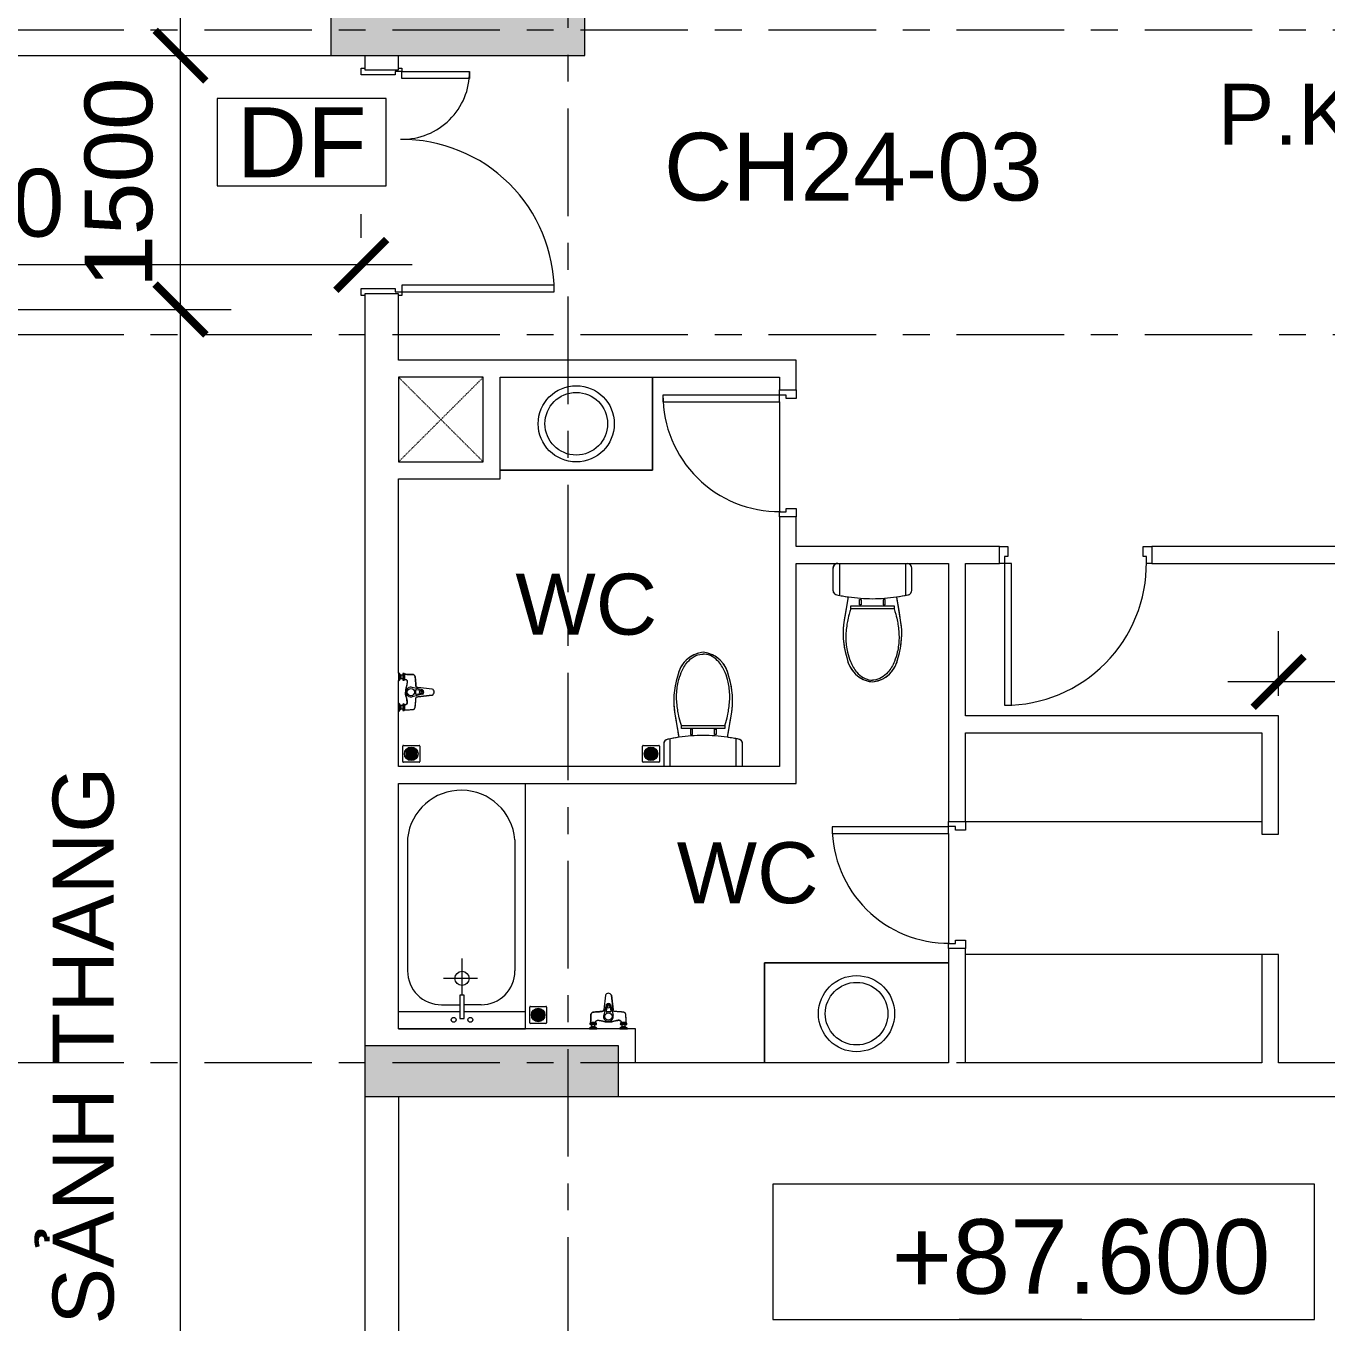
# Model space of a CAD drawing. Header units: millimetres. Extents: x -20144 to 126922, y -42414 to 48263.
# Drawn here: x 29199 to 36881, y 25312 to 32975 of the extents above; entities that cross this region are included whole.
import ezdxf
from ezdxf.enums import TextEntityAlignment as Align

# ---------------------------------------------------------------- set-up
doc = ezdxf.new("R2010")
doc.units = ezdxf.units.MM
doc.linetypes.add('Dash', pattern=[6.35, 3.175, -3.175])
doc.linetypes.add('Grid Line', pattern=[22.225, 12.7, -3.175, 3.175, -3.175])
for name, color, linetype, lineweight in [('A-DETL-GENF', 31, 'Continuous', 5), ('A-DETL-GENF-HDLN', 161, 'Dash', 5), ('CHU', 181, 'Continuous', 5), ('CUA', 31, 'Continuous', 9), ('DIM', 1, 'Continuous', 5), ('G-ANNO-DIMS', 111, 'Continuous', 5), ('LC.HA', 8, 'Continuous', 9), ('NET CAT', 3, 'Continuous', 5), ('NET-CAT', 3, 'Continuous', 15), ('NET-THAY', 2, 'Continuous', 9), ('THIET BI', 44, 'Continuous', 5), ('THIET-BI', 44, 'Continuous', 5), ('TRUC', 225, 'Continuous', 5), ('Y-GHI CHU PCCC$0$Z-CT1-GHI CHU TT$0$KI-HIEU', 6, 'Continuous', 13)]:
    doc.layers.add(name, color=color, linetype=linetype, lineweight=lineweight)
doc.styles.add('Arial_2', font='arial.ttf', dxfattribs={"height": 360})
doc.styles.add('Arial_3', font='arial.ttf', dxfattribs={"height": 400})
doc.styles.add('Arial_6', font='arial.ttf', dxfattribs={"height": 1.8})
doc.styles.add('TA1', font='arial.ttf')
doc.styles.add('Y-GHI CHU PCCC$0$Arial', font='arial.ttf')
doc.dimstyles.new('D_200_KTx2', dxfattribs={"dimtxt": 400, "dimasz": 300, "dimexe": 300, "dimexo": 300, "dimgap": 160, "dimtad": 1, "dimdec": 0, "dimzin": 9, "dimtxsty": 'TA1', "dimblk": 'ARCHTICK', "dimcen": 1, "dimdle": 300, "dimclrd": 256, "dimclre": 256, "dimclrt": 7, "dimadec": 0, "dimazin": 0, "dimtfac": 1, "dimtdec": 0, "dimtix": 1, "dimtmove": 1, "dimatfit": 3, "dimldrblk": 'ARCHTICK', "dimfxl": 0, "dimtolj": 1, "dimtzin": 0, "dimlwd": -1, "dimlwe": -1, "dimarcsym": 0})

# ---------------------------------------------------------------- blocks, each defined once
blk = doc.blocks.new('X-LA - X-LA-1425050-MẶT BẰNG TẦNG 24')
at = {"layer": 'THIET-BI'}
for p, q in [((450, -550), (450, 0)), ((450, 0), (450, -550)), ((-450, -550), (450, -550)), ((450, -550), (-450, -550))]:
    blk.add_line(p, q, dxfattribs=at)
for radius in [225, 185]:
    blk.add_circle((0, -275), radius, dxfattribs=at)
blk = doc.blocks.new('X-LA - X-LA-1425102-MẶT BẰNG TẦNG 24')
at = {"layer": 'THIET-BI'}
for p, q in [((543.8, -600), (543.8, -10)), ((543.8, -10), (543.8, -600)), ((-543.8, -600), (543.8, -600)), ((543.8, -600), (-543.8, -600))]:
    blk.add_line(p, q, dxfattribs=at)
for radius in [225, 185]:
    blk.add_circle((0, -300), radius, dxfattribs=at)
blk = doc.blocks.new('CUA VAO CAN HO_0001 - Type 1-1424866-MẶT BẰNG TẦNG 24')
at = {"layer": 'CUA', "lineweight": 5}
for p, q in [((-570, 97.7), (-570, 117.7)), ((-570, 117.7), (-530, 117.7)), ((-560, 97.7), (-570, 97.7)), ((-560, -102.3), (-560, 97.7)), ((-530, 117.7), (-530, -81.3)), ((733, 117.7), (773, 117.7)), ((733, -81.3), (733, 117.7)), ((763, 97.7), (763, -102.3)), ((773, 97.7), (763, 97.7)), ((773, 117.7), (773, 97.7)), ((-570, -102.3), (-560, -102.3)), ((-570, -122.3), (-570, -102.3)), ((-550, -122.3), (-570, -122.3)), ((-550, -81.3), (-550, -122.3)), ((-530, -81.3), (-550, -81.3)), ((753, -81.3), (733, -81.3)), ((753, -122.3), (753, -81.3)), ((773, -122.3), (753, -122.3)), ((763, -102.3), (773, -102.3)), ((773, -102.3), (773, -122.3))]:
    blk.add_line(p, q, dxfattribs=at)
at = {"layer": 'CUA'}
for p, q in [((-509, -122.3), (-549, -122.3)), ((-549, -122.3), (-549, -1022.3)), ((-509, -1022.3), (-509, -122.3)), ((712, -122.3), (752, -122.3)), ((712, -522.3), (712, -122.3)), ((752, -122.3), (752, -522.3)), ((752, -522.3), (712, -522.3)), ((-549, -1022.3), (-509, -1022.3))]:
    blk.add_line(p, q, dxfattribs=at)
at = {"layer": 'CUA', "lineweight": 5}
for centre, radius, start, end in [((-549, -122.3), 900, 270, 0.5), ((752, -122.3), 400, 179.5, 270)]:
    blk.add_arc(centre, radius, start, end, dxfattribs=at)
blk = doc.blocks.new('X-XI2 - X-XI-V15-MẶT BẰNG TẦNG 24')
at = {"layer": 'THIET-BI'}
for p, q in [((-231.9, -24.9), (-233.2, -33.2)), ((-233.2, -29), (-233.2, -157.9)), ((-233.2, -29), (-233.2, -157.9)), ((-233.2, -33.2), (-233.2, -45)), ((-233.2, -45), (-233.2, -157.9)), ((-194.6, -24.9), (-194.6, -185.7)), ((194.6, -24.9), (194.6, -186.1)), ((233.2, -29), (232.6, -24.9)), ((233.2, -157.9), (233.2, -29)), ((233.2, -157.9), (233.2, -29)), ((233.2, -157.9), (233.2, -29)), ((-233.2, -157.9), (-232.9, -162.1)), ((-232.9, -162.1), (-231, -169.1)), ((-231, -169.1), (-228, -174.5)), ((-228, -174.5), (-224.2, -178.9)), ((-224.2, -178.9), (-216.9, -183.9)), ((-216.9, -183.9), (-209.4, -186.4)), ((-209.4, -186.4), (-202.4, -187.7)), ((-202.4, -187.7), (-192, -189.7)), ((-192, -189.7), (-184.2, -191.1)), ((-184.2, -191.1), (-168, -193.8)), ((-168, -193.8), (-149.9, -196.6)), ((-143.8, -197.5), (-166.7, -335.2)), ((-143.8, -197.5), (-166.7, -335.2)), ((-147.8, -221.1), (-155.3, -266.3)), ((-149.9, -196.6), (-143.8, -197.5)), ((-143.8, -197.5), (-147.8, -221.1)), ((-76.6, -213.5), (-66.1, -213.5)), ((-76.6, -245), (-76.6, -213.5)), ((-66.1, -213.5), (-66.1, -245)), ((64, -213.5), (64, -245)), ((74.4, -213.5), (64, -213.5)), ((74.4, -245), (74.4, -213.5)), ((143.8, -197.5), (212.9, -185.5)), ((166.7, -335.2), (143.8, -197.5)), ((166.7, -335.2), (143.8, -197.5)), ((146.9, -216.1), (143.8, -197.5)), ((151.8, -245.3), (146.9, -216.1)), ((212.9, -185.5), (220.8, -181.7)), ((220.8, -181.7), (226.5, -176.5)), ((226.5, -176.5), (231.9, -166.7)), ((231.9, -166.7), (233.2, -157.9)), ((-161.5, -303.8), (-164.6, -322)), ((-157.7, -280.9), (-161.5, -303.8)), ((-155.3, -266.3), (-157.7, -280.9)), ((-127.7, -249.9), (127.7, -249.9)), ((-127.7, -267.8), (-127.7, -249.9)), ((-8.6, -267.8), (-127.7, -267.8)), ((-66.1, -245), (-76.6, -245)), ((127.7, -267.8), (-8.6, -267.8)), ((64, -245), (74.4, -245)), ((127.7, -249.9), (127.7, -267.8)), ((157.2, -277.8), (151.8, -245.3)), ((161.7, -304.9), (157.2, -277.8)), ((166.7, -335.2), (161.7, -304.9)), ((-172.5, -383), (-173.5, -402.2)), ((-171, -365.1), (-172.5, -383)), ((-168.9, -349), (-171, -365.1)), ((-164.6, -322), (-168.9, -349)), ((171.6, -371), (166.7, -335.2)), ((173.2, -395.8), (171.6, -371)), ((-173.5, -402.2), (-173.1, -436.1)), ((-173.1, -436.1), (-172.5, -446.5)), ((-172.5, -446.5), (-169.6, -474.8)), ((165.2, -502.3), (172.5, -446.5)), ((172.5, -446.5), (173.5, -426.5)), ((173.5, -426.5), (173.2, -395.8)), ((-169.6, -474.8), (-166.5, -495.3)), ((-166.5, -495.3), (-161.1, -520.9)), ((-161.1, -520.9), (-151.4, -555.9)), ((155.1, -543.7), (161.7, -518.5)), ((161.7, -518.5), (165.2, -502.3)), ((-151.4, -555.9), (-143.5, -587)), ((-143.5, -587), (-131.8, -612.8)), ((-131.8, -612.8), (-121.7, -628.9)), ((114.1, -638.9), (131.6, -613.2)), ((131.6, -613.2), (145.5, -581)), ((145.5, -581), (151.4, -555.9)), ((151.4, -555.9), (155.1, -543.7)), ((-121.7, -628.9), (-100.2, -653.8)), ((-100.2, -653.8), (-87.5, -664.8)), ((-87.5, -664.8), (-69.9, -676.9)), ((-69.9, -676.9), (-49.6, -687.2)), ((-49.6, -687.2), (-19.9, -696.9)), ((34.6, -692.9), (60.8, -681.9)), ((60.8, -681.9), (86, -665.9)), ((86, -665.9), (100.2, -653.8)), ((100.2, -653.8), (114.1, -638.9)), ((-19.9, -696.9), (0, -700.2)), ((0, -700.2), (34.6, -692.9))]:
    blk.add_line(p, q, dxfattribs=at)
for centre, radius, start, end in [((-204.3, -29), 29, 171.15498, 180), ((-204.3, -29), 29, 171.94499, 180), ((204.3, -29), 29, 0, 8.84502), ((204.3, -29), 29, 360, 8.05501), ((-204.3, -157.9), 29, 180, 259.85987), ((-204.3, -157.9), 29, 180, 259.85987), ((18.1, 960), 1168.8, 258.77622, 262.03475), ((18.1, 960), 1168.8, 258.77622, 262.03475), ((18.1, 960), 1168.8, 262.14467, 269.16333), ((-16, 957.7), 1166.4, 270.83748, 277.76826), ((-18.1, 960), 1168.8, 277.96525, 281.22378), ((-18.1, 960), 1168.8, 277.96525, 281.22378), ((204.3, -157.9), 29, 280.14013, 360), ((204.3, -157.9), 29, 280.14013, 0), ((287.1, -414.4), 460.7, 170.09406, 197.88556), ((287.1, -414.4), 460.7, 170.09406, 197.88556), ((-287.1, -414.4), 460.7, 342.11444, 9.90594), ((-287.1, -414.4), 460.7, 342.11444, 9.90594), ((18.2, -529.6), 171.6, 188.82666, 263.90979), ((18.2, -529.6), 171.6, 188.82666, 263.90979), ((-18.2, -529.6), 171.6, 276.09021, 351.17334), ((-18.2, -529.6), 171.6, 276.09021, 351.17334)]:
    blk.add_arc(centre, radius, start, end, dxfattribs=at)
for points in [[(-127.7, -267.8), (-143.4, -315.6), (-152.2, -364.8), (-160.3, -442.2), (-151, -516.8), (-129.6, -585.3), (-93.5, -652), (-37.5, -689.3), (-2.9, -689.4), (0, -689.4)], [(127.7, -267.8), (143.4, -315.6), (152.2, -364.8), (160.3, -442.2), (151, -516.8), (129.6, -585.3), (93.5, -652), (37.5, -689.3), (2.9, -689.4), (0, -689.4)]]:
    blk.add_open_spline(points, degree=3, knots=[12.724379, 12.724379, 12.724379, 12.724379, 75.096459, 151.912755, 228.70098, 282.501534, 351.034079, 439.49288, 447.51098, 447.51098, 447.51098, 447.51098], dxfattribs=at)
blk = doc.blocks.new('X-XI2 - X-XI-V16-MẶT BẰNG TẦNG 24')
at = {"layer": 'THIET-BI'}
for p, q in [((-230.6, -16.8), (-233.2, -33.2)), ((-233.2, -29), (-233.2, -157.9)), ((-233.2, -29), (-233.2, -157.9)), ((-233.2, -33.2), (-233.2, -45)), ((-233.2, -45), (-233.2, -157.9)), ((-227.9, -12.2), (-230.6, -16.8)), ((-222, -6.1), (-227.9, -12.2)), ((-212.4, -1.2), (-222, -6.1)), ((-205.2, -0.1), (-212.4, -1.2)), ((-194.6, -0.1), (-194.6, -185.7)), ((194.6, -0.1), (194.6, -186.1)), ((215, -2.1), (205, -0.1)), ((219.3, -4.2), (215, -2.1)), ((224.8, -8.5), (219.3, -4.2)), ((227.7, -12), (224.8, -8.5)), ((231.6, -19.3), (227.7, -12)), ((233.2, -29), (231.6, -19.3)), ((233.2, -157.9), (233.2, -29)), ((233.2, -157.9), (233.2, -29)), ((233.2, -157.9), (233.2, -29)), ((-233.2, -157.9), (-232.9, -162.1)), ((-232.9, -162.1), (-231, -169.1)), ((-231, -169.1), (-228, -174.5)), ((-228, -174.5), (-224.2, -178.9)), ((-224.2, -178.9), (-216.9, -183.9)), ((-216.9, -183.9), (-209.4, -186.4)), ((-209.4, -186.4), (-202.4, -187.7)), ((-202.4, -187.7), (-192, -189.7)), ((-192, -189.7), (-184.2, -191.1)), ((-184.2, -191.1), (-168, -193.8)), ((-168, -193.8), (-149.9, -196.6)), ((-143.8, -197.5), (-166.7, -335.2)), ((-143.8, -197.5), (-166.7, -335.2)), ((-147.8, -221.1), (-155.3, -266.3)), ((-149.9, -196.6), (-143.8, -197.5)), ((-143.8, -197.5), (-147.8, -221.1)), ((-76.6, -213.5), (-66.1, -213.5)), ((-76.6, -245), (-76.6, -213.5)), ((-66.1, -213.5), (-66.1, -245)), ((64, -213.5), (64, -245)), ((74.4, -213.5), (64, -213.5)), ((74.4, -245), (74.4, -213.5)), ((143.8, -197.5), (212.9, -185.5)), ((166.7, -335.2), (143.8, -197.5)), ((166.7, -335.2), (143.8, -197.5)), ((146.9, -216.1), (143.8, -197.5)), ((151.8, -245.3), (146.9, -216.1)), ((212.9, -185.5), (220.8, -181.7)), ((220.8, -181.7), (226.5, -176.5)), ((226.5, -176.5), (231.9, -166.7)), ((231.9, -166.7), (233.2, -157.9)), ((-161.5, -303.8), (-164.6, -322)), ((-157.7, -280.9), (-161.5, -303.8)), ((-155.3, -266.3), (-157.7, -280.9)), ((-127.7, -249.9), (127.7, -249.9)), ((-127.7, -267.8), (-127.7, -249.9)), ((-8.6, -267.8), (-127.7, -267.8)), ((-66.1, -245), (-76.6, -245)), ((127.7, -267.8), (-8.6, -267.8)), ((64, -245), (74.4, -245)), ((127.7, -249.9), (127.7, -267.8)), ((157.2, -277.8), (151.8, -245.3)), ((161.7, -304.9), (157.2, -277.8)), ((166.7, -335.2), (161.7, -304.9)), ((-172.5, -383), (-173.5, -402.2)), ((-171, -365.1), (-172.5, -383)), ((-168.9, -349), (-171, -365.1)), ((-164.6, -322), (-168.9, -349)), ((171.6, -371), (166.7, -335.2)), ((173.2, -395.8), (171.6, -371)), ((-173.5, -402.2), (-173.1, -436.1)), ((-173.1, -436.1), (-172.5, -446.5)), ((-172.5, -446.5), (-169.6, -474.8)), ((165.2, -502.3), (172.5, -446.5)), ((172.5, -446.5), (173.5, -426.5)), ((173.5, -426.5), (173.2, -395.8)), ((-169.6, -474.8), (-166.5, -495.3)), ((-166.5, -495.3), (-161.1, -520.9)), ((-161.1, -520.9), (-151.4, -555.9)), ((155.1, -543.7), (161.7, -518.5)), ((161.7, -518.5), (165.2, -502.3)), ((-151.4, -555.9), (-143.5, -587)), ((-143.5, -587), (-131.8, -612.8)), ((-131.8, -612.8), (-121.7, -628.9)), ((114.1, -638.9), (131.6, -613.2)), ((131.6, -613.2), (145.5, -581)), ((145.5, -581), (151.4, -555.9)), ((151.4, -555.9), (155.1, -543.7)), ((-121.7, -628.9), (-100.2, -653.8)), ((-100.2, -653.8), (-87.5, -664.8)), ((-87.5, -664.8), (-69.9, -676.9)), ((-69.9, -676.9), (-49.6, -687.2)), ((-49.6, -687.2), (-19.9, -696.9)), ((34.6, -692.9), (60.8, -681.9)), ((60.8, -681.9), (86, -665.9)), ((86, -665.9), (100.2, -653.8)), ((100.2, -653.8), (114.1, -638.9)), ((-19.9, -696.9), (0, -700.2)), ((0, -700.2), (34.6, -692.9))]:
    blk.add_line(p, q, dxfattribs=at)
for centre, radius, start, end in [((-204.3, -29), 29, 92.05448, 180), ((-204.3, -29), 29, 90.71703, 180), ((204.3, -29), 29, 0, 89.28297), ((204.3, -29), 29, 360, 87.94552), ((-204.3, -157.9), 29, 180, 259.85987), ((-204.3, -157.9), 29, 180, 259.85987), ((18.1, 960), 1168.8, 258.77622, 262.03475), ((18.1, 960), 1168.8, 258.77622, 262.03475), ((18.1, 960), 1168.8, 262.14467, 269.16333), ((-16, 957.7), 1166.4, 270.83748, 277.76826), ((-18.1, 960), 1168.8, 277.96525, 281.22378), ((-18.1, 960), 1168.8, 277.96525, 281.22378), ((204.3, -157.9), 29, 280.14013, 360), ((204.3, -157.9), 29, 280.14013, 0), ((287.1, -414.4), 460.7, 170.09406, 197.88556), ((287.1, -414.4), 460.7, 170.09406, 197.88556), ((-287.1, -414.4), 460.7, 342.11444, 9.90594), ((-287.1, -414.4), 460.7, 342.11444, 9.90594), ((18.2, -529.6), 171.6, 188.82666, 263.90979), ((18.2, -529.6), 171.6, 188.82666, 263.90979), ((-18.2, -529.6), 171.6, 276.09021, 351.17334), ((-18.2, -529.6), 171.6, 276.09021, 351.17334)]:
    blk.add_arc(centre, radius, start, end, dxfattribs=at)
for points in [[(-127.7, -267.8), (-143.4, -315.6), (-152.2, -364.8), (-160.3, -442.2), (-151, -516.8), (-129.6, -585.3), (-93.5, -652), (-37.5, -689.3), (-2.9, -689.4), (0, -689.4)], [(127.7, -267.8), (143.4, -315.6), (152.2, -364.8), (160.3, -442.2), (151, -516.8), (129.6, -585.3), (93.5, -652), (37.5, -689.3), (2.9, -689.4), (0, -689.4)]]:
    blk.add_open_spline(points, degree=3, knots=[12.724379, 12.724379, 12.724379, 12.724379, 75.096459, 151.912755, 228.70098, 282.501534, 351.034079, 439.49288, 447.51098, 447.51098, 447.51098, 447.51098], dxfattribs=at)
blk = doc.blocks.new('X-SEN1 - X-SEN-1404906-MẶT BẰNG TẦNG 24')
at = {"layer": 'THIET-BI'}
for p, q in [((-67.5, 0), (-112.5, 0)), ((-112.5, 0), (-112.5, -3.8)), ((-112.5, 0), (-67.5, 0)), ((-112.5, -3.8), (-112.5, 0)), ((-67.5, -3.8), (-67.5, 0)), ((-67.5, 0), (-67.5, -3.8)), ((112.5, 0), (67.5, 0)), ((67.5, 0), (67.5, -3.8)), ((67.5, 0), (67.5, -3.8)), ((112.5, 0), (67.5, 0)), ((112.5, -3.8), (112.5, 0)), ((112.5, -3.8), (112.5, 0)), ((-112.5, -3.8), (-99.9, -12.6)), ((-67.5, -3.8), (-112.5, -3.8)), ((-112.5, -3.8), (-99.9, -12.6)), ((-99.9, -25.3), (-107.2, -25.3)), ((-72.8, -25.3), (-107.2, -25.3)), ((-107.2, -34.3), (-105.1, -34.3)), ((-107.2, -34.3), (-72.8, -34.3)), ((-105.1, -34.3), (-105.1, -37.2)), ((-105.1, -34.3), (-105.1, -37.2)), ((-74.9, -34.3), (-105.1, -34.3)), ((-105.1, -37.2), (-74.9, -37.2)), ((-99.9, -12.6), (-99.9, -25.3)), ((-99.9, -12.6), (-80.1, -12.6)), ((-80.1, -12.6), (-99.9, -12.6)), ((-99.9, -12.6), (-99.9, -25.3)), ((-80.1, -12.6), (-67.5, -3.8)), ((-80.1, -12.6), (-67.5, -3.8)), ((-80.1, -25.3), (-80.1, -12.6)), ((-80.1, -25.3), (-80.1, -12.6)), ((-72.8, -25.3), (-80.1, -25.3)), ((-74.9, -37.2), (-74.9, -34.3)), ((-74.9, -34.3), (-72.8, -34.3)), ((-74.9, -37.2), (-74.9, -34.3)), ((67.5, -3.8), (80.1, -12.6)), ((112.5, -3.8), (67.5, -3.8)), ((67.5, -3.8), (80.1, -12.6)), ((80.1, -25.3), (72.8, -25.3)), ((107.2, -25.3), (72.8, -25.3)), ((72.8, -34.3), (74.9, -34.3)), ((72.8, -34.3), (107.2, -34.3)), ((74.9, -34.3), (74.9, -37.2)), ((74.9, -34.3), (74.9, -37.2)), ((105.1, -34.3), (74.9, -34.3)), ((74.9, -37.2), (105.1, -37.2)), ((80.1, -12.6), (80.1, -25.3)), ((99.9, -12.6), (80.1, -12.6)), ((80.1, -12.6), (99.9, -12.6)), ((99.9, -12.6), (80.1, -12.6)), ((80.1, -12.6), (80.1, -25.3)), ((99.9, -12.6), (112.5, -3.8)), ((99.9, -12.6), (112.5, -3.8)), ((99.9, -25.3), (99.9, -12.6)), ((99.9, -25.3), (99.9, -12.6)), ((107.2, -25.3), (99.9, -25.3)), ((105.1, -37.2), (105.1, -34.3)), ((105.1, -34.3), (107.2, -34.3)), ((105.1, -37.2), (105.1, -34.3)), ((-12.9, -141.7), (-27.6, -80.8)), ((-27.3, -113.1), (-17.5, -199.2)), ((-17.5, -199.2), (-27.3, -113.1)), ((-7.7, -139.6), (-13.8, -105.5)), ((7.7, -139.6), (13.8, -105.5)), ((12.9, -141.7), (27.6, -80.8)), ((17.5, -199.2), (27.3, -113.1)), ((17.5, -199.2), (27.3, -113.1))]:
    blk.add_line(p, q, dxfattribs=at)
for centre, radius in [((0, -73.2), 21.5), ((0, -130.1), 7.2)]:
    blk.add_circle(centre, radius, dxfattribs=at)
for centre, radius, start, end in [((-102.9, -29.8), 6.9, 148.02464, 211.97536), ((-102.9, -29.8), 6.9, 148.02464, 211.97536), ((-107.2, -27.1), 1.8, 90, 148.02464), ((-107.2, -27.1), 1.8, 90, 148.02464), ((-107.2, -32.5), 1.8, 211.97536, 270), ((-107.2, -32.5), 1.8, 211.97536, 270), ((-112.5, -29.8), 6.9, 319.28447, 40.71553), ((-94.4, -29.8), 6.9, 139.28447, 220.71553), ((-85.4, -29.8), 6.9, 319.28447, 40.71553), ((-67.5, -29.8), 6.9, 139.28447, 220.71553), ((-72.8, -27.1), 1.8, 31.97536, 90), ((-72.8, -27.1), 1.8, 31.97536, 90), ((-72.8, -32.5), 1.8, 270, 328.02464), ((-72.8, -32.5), 1.8, 270, 328.02464), ((-77.1, -29.8), 6.9, 328.02464, 31.97536), ((-77.1, -29.8), 6.9, 328.02464, 31.97536), ((-0.4, -73.2), 28.3, 89.25175, 195.66926), ((0.4, -73.2), 28.3, 344.33074, 90.74825), ((77.1, -29.8), 6.9, 148.02464, 211.97536), ((77.1, -29.8), 6.9, 148.02464, 211.97536), ((72.8, -27.1), 1.8, 90, 148.02464), ((72.8, -27.1), 1.8, 90, 148.02464), ((72.8, -32.5), 1.8, 211.97536, 270), ((72.8, -32.5), 1.8, 211.97536, 270), ((67.5, -29.8), 6.9, 319.28447, 40.71553), ((85.6, -29.8), 6.9, 139.28447, 220.71553), ((94.6, -29.8), 6.9, 319.28447, 40.71553), ((112.5, -29.8), 6.9, 139.28447, 220.71553), ((107.2, -27.1), 1.8, 31.97536, 90), ((107.2, -27.1), 1.8, 31.97536, 90), ((107.2, -32.5), 1.8, 270, 328.02464), ((107.2, -32.5), 1.8, 270, 328.02464), ((102.9, -29.8), 6.9, 328.02464, 31.97536), ((102.9, -29.8), 6.9, 328.02464, 31.97536), ((-9.4, -104.7), 4.5, 74.07034, 190.15556), ((0, -134.7), 14.7, 208.41441, 331.58559), ((-0.4, -73.2), 28.3, 254.07034, 270.74825), ((0, -136.6), 8.24, 201.12938, 338.87062), ((0.4, -73.2), 28.3, 269.25175, 285.92966), ((9.4, -104.7), 4.5, 349.84444, 105.92966), ((0, -191), 19.3, 205.0481, 334.9519), ((0, -191), 19.3, 205.0481, 334.9519)]:
    blk.add_arc(centre, radius, start, end, dxfattribs=at)
for points, knots in [([(-105.1, -37.2), (-105.1, -39.1), (-104.9, -42.9), (-104.7, -48.5), (-104.5, -54.2), (-104.2, -61.7), (-103.9, -68.4), (-103.8, -73.6), (-103.7, -75.5), (-103.7, -76.7), (-103.6, -77.6), (-103.6, -78.6), (-103.6, -79.8), (-103.6, -81), (-103.5, -81.8), (-103.5, -82.3), (-103.5, -82.6), (-103.4, -83), (-103.4, -83.5), (-103.3, -84.3), (-103.2, -85.5), (-103.1, -86.6), (-102.8, -87.6), (-102.6, -88.2), (-102.3, -88.9), (-101.9, -89.7), (-101.3, -90.8), (-100.6, -91.7), (-100, -92.5), (-99, -93.6), (-97.8, -94.7), (-96.2, -95.8), (-95, -96.6), (-93.7, -97.2), (-92.4, -97.7), (-91.2, -98.1), (-90.3, -98.4), (-89.6, -98.5), (-88.9, -98.7), (-88, -98.8), (-86.8, -99), (-85.6, -99.1), (-84.7, -99.1), (-84, -99.2), (-83.3, -99.3), (-82.3, -99.4), (-81.2, -99.5), (-79.7, -99.6), (-77.9, -99.8), (-75.5, -100), (-72.8, -100.2), (-70, -100.5), (-66.3, -100.8), (-61.6, -101.2), (-56, -101.5), (-51.7, -101.8), (-48.8, -101.9), (-47.3, -101.9), (-46.1, -101.9), (-45.1, -102), (-44.4, -102), (-43.6, -102), (-42.6, -102), (-41.4, -102), (-40.1, -102), (-39.3, -102.1), (-38.8, -102.1), (-38.5, -102.2), (-38.1, -102.2), (-37.6, -102.3), (-36.8, -102.4), (-35.6, -102.6), (-34.3, -103), (-33.2, -103.5), (-32.5, -104), (-31.7, -104.6), (-30.5, -105.7), (-29, -107.6), (-27.9, -110.1), (-27.4, -112), (-27.3, -113.1)], [0, 0, 0, 0, 0.041667, 0.083333, 0.125, 0.166667, 0.25, 0.270833, 0.28125, 0.291667, 0.296875, 0.302083, 0.3125, 0.322917, 0.328125, 0.330729, 0.333333, 0.335938, 0.338542, 0.34375, 0.354167, 0.364583, 0.369792, 0.375, 0.380208, 0.385417, 0.395833, 0.40625, 0.411458, 0.416667, 0.4375, 0.447917, 0.458333, 0.46875, 0.479167, 0.489583, 0.494792, 0.5, 0.505208, 0.510417, 0.520833, 0.53125, 0.536458, 0.541667, 0.546875, 0.552083, 0.5625, 0.572917, 0.583333, 0.604167, 0.625, 0.645833, 0.666667, 0.708333, 0.75, 0.791667, 0.802083, 0.8125, 0.822917, 0.828125, 0.833333, 0.838542, 0.84375, 0.854167, 0.864583, 0.869792, 0.872396, 0.875, 0.877604, 0.880208, 0.885417, 0.895833, 0.90625, 0.916667, 0.921875, 0.927083, 0.9375, 0.958333, 0.979167, 1, 1, 1, 1]), ([(-105.1, -37.2), (-104.5, -52.3), (-103.9, -68.7), (-103.3, -87.5), (-99.6, -93.9), (-92.4, -98.5), (-72.6, -100.1), (-54, -102.2), (-33.9, -102), (-28.7, -107.4), (-27.8, -111), (-27.3, -113.1)], [0, 0, 0, 0, 45.441328, 49.333631, 56.110562, 66.562664, 73.682324, 114.966912, 125.570438, 129.900151, 136.284558, 136.284558, 136.284558, 136.284558]), ([(0, -41), (-2, -40.9), (-5.6, -40.9), (-10.3, -41.2), (-14.4, -41.6), (-18, -42.2), (-21.2, -42.9), (-24.2, -43.7), (-27.1, -44.6), (-30, -45.4), (-32.9, -46.3), (-35.8, -47.2), (-38.8, -47.9), (-41.8, -48.6), (-45.1, -49.2), (-48.4, -49.8), (-51.8, -50.2), (-54.8, -50.5), (-56.9, -50.7), (-58.1, -50.8), (-59, -50.9), (-59.9, -51), (-60.8, -51), (-61.7, -51), (-62.4, -51), (-63, -51), (-63.6, -51), (-64.4, -50.9), (-65.1, -50.8), (-65.7, -50.7), (-66.1, -50.6), (-66.5, -50.5), (-67.1, -50.4), (-68.1, -50.1), (-69.1, -49.6), (-70.1, -49), (-71.1, -48.3), (-72, -47.4), (-72.8, -46.6), (-73.3, -45.8), (-73.8, -45.1), (-74.1, -44.3), (-74.4, -43.5), (-74.6, -42.6), (-74.7, -41.9), (-74.8, -41.3), (-74.8, -40.9), (-74.9, -40.4), (-74.9, -39.8), (-74.9, -38.8), (-74.9, -37.9), (-74.9, -37.2)], [0, 0, 0, 0, 0.041667, 0.083333, 0.125, 0.166667, 0.208333, 0.25, 0.291667, 0.333333, 0.375, 0.416667, 0.458333, 0.5, 0.541667, 0.583333, 0.625, 0.666667, 0.6875, 0.697917, 0.708333, 0.71875, 0.729167, 0.739583, 0.75, 0.755208, 0.760417, 0.770833, 0.78125, 0.786458, 0.791667, 0.796875, 0.802083, 0.8125, 0.833333, 0.84375, 0.854167, 0.875, 0.885417, 0.895833, 0.90625, 0.916667, 0.927083, 0.9375, 0.947917, 0.953125, 0.958333, 0.963542, 0.96875, 0.979167, 1, 1, 1, 1]), ([(-74.9, -37.2), (-74.9, -39.9), (-75, -44.9), (-67.9, -51.6), (-55.3, -50.7), (-39.4, -48.7), (-24.4, -43.4), (-11.8, -40.7), (0, -41)], [0, 0, 0, 0, 8.475038, 15.961674, 29.255673, 47.963091, 70.422589, 93.837243, 93.837243, 93.837243, 93.837243]), ([(74.9, -37.2), (74.9, -37.9), (74.9, -38.8), (74.9, -39.8), (74.9, -40.4), (74.8, -40.9), (74.8, -41.3), (74.7, -41.9), (74.6, -42.6), (74.4, -43.3), (74.3, -43.9), (74.1, -44.4), (73.8, -45.1), (73.3, -45.8), (72.8, -46.6), (72, -47.4), (71.1, -48.3), (70.1, -49), (69.1, -49.6), (68.1, -50.1), (67.1, -50.4), (66.5, -50.5), (66.1, -50.6), (65.7, -50.7), (65.1, -50.8), (64.4, -50.9), (63.5, -51), (62.7, -51), (62.1, -51), (61.5, -51), (60.8, -51), (59.9, -51), (59, -50.9), (58.1, -50.8), (56.9, -50.7), (54.8, -50.5), (51.8, -50.2), (47.2, -49.6), (41.8, -48.7), (36.8, -47.4), (32.9, -46.3), (30, -45.4), (27.1, -44.6), (24.2, -43.7), (21.2, -42.9), (18, -42.2), (14.4, -41.6), (10.3, -41.2), (5.6, -40.9), (2, -40.9), (0, -41)], [0, 0, 0, 0, 0.020833, 0.03125, 0.036458, 0.041667, 0.046875, 0.052083, 0.0625, 0.072917, 0.078125, 0.083333, 0.09375, 0.104167, 0.114583, 0.125, 0.145833, 0.15625, 0.166667, 0.1875, 0.197917, 0.203125, 0.208333, 0.213542, 0.21875, 0.229167, 0.239583, 0.25, 0.255208, 0.260417, 0.270833, 0.28125, 0.291667, 0.302083, 0.3125, 0.333333, 0.375, 0.416667, 0.5, 0.583333, 0.625, 0.666667, 0.708333, 0.75, 0.791667, 0.833333, 0.875, 0.916667, 0.958333, 1, 1, 1, 1]), ([(74.9, -37.2), (74.9, -39.9), (75, -44.9), (67.9, -51.6), (55.3, -50.7), (39.4, -48.7), (24.4, -43.4), (11.8, -40.7), (0, -41)], [0, 0, 0, 0, 8.475038, 15.961674, 29.255673, 47.963091, 70.422589, 93.837243, 93.837243, 93.837243, 93.837243]), ([(27.3, -113.1), (27.4, -112), (27.9, -110.1), (29, -107.6), (30.5, -105.7), (31.7, -104.6), (32.5, -104), (33.2, -103.5), (34.3, -103), (35.6, -102.6), (36.8, -102.4), (37.6, -102.3), (38.1, -102.2), (38.5, -102.2), (38.8, -102.1), (39.3, -102.1), (40.1, -102), (41.4, -102), (42.6, -102), (43.6, -102), (44.4, -102), (45.1, -102), (46.1, -101.9), (47.3, -101.9), (48.8, -101.9), (51.7, -101.8), (57.9, -101.4), (65.3, -100.9), (72.8, -100.2), (76.9, -99.8), (79.7, -99.6), (81.2, -99.5), (82.3, -99.4), (83.3, -99.3), (84, -99.2), (84.7, -99.1), (85.6, -99.1), (86.8, -99), (88, -98.8), (88.9, -98.7), (89.6, -98.5), (90.3, -98.4), (91.2, -98.1), (92.4, -97.7), (93.7, -97.2), (95, -96.6), (96.2, -95.8), (97.8, -94.7), (99.2, -93.4), (100.4, -91.9), (101.3, -90.8), (101.9, -89.7), (102.3, -88.9), (102.6, -88.2), (102.8, -87.6), (103.1, -86.6), (103.2, -85.5), (103.3, -84.3), (103.4, -83.5), (103.4, -83), (103.5, -82.6), (103.5, -82.3), (103.5, -81.8), (103.6, -81), (103.6, -79.8), (103.6, -78.6), (103.6, -77.6), (103.7, -76.7), (103.7, -75.5), (103.8, -73.6), (103.9, -70.3), (104.1, -65.5), (104.5, -54.2), (104.8, -44.8), (105.1, -37.2)], [0, 0, 0, 0, 0.020833, 0.041667, 0.0625, 0.072917, 0.078125, 0.083333, 0.09375, 0.104167, 0.114583, 0.119792, 0.122396, 0.125, 0.127604, 0.130208, 0.135417, 0.145833, 0.15625, 0.161458, 0.166667, 0.171875, 0.177083, 0.1875, 0.197917, 0.208333, 0.25, 0.333333, 0.375, 0.416667, 0.427083, 0.4375, 0.447917, 0.453125, 0.458333, 0.463542, 0.46875, 0.479167, 0.489583, 0.494792, 0.5, 0.505208, 0.510417, 0.520833, 0.53125, 0.541667, 0.552083, 0.5625, 0.583333, 0.59375, 0.604167, 0.614583, 0.619792, 0.625, 0.630208, 0.635417, 0.645833, 0.65625, 0.661458, 0.664062, 0.666667, 0.669271, 0.671875, 0.677083, 0.6875, 0.697917, 0.703125, 0.708333, 0.71875, 0.729167, 0.75, 0.791667, 0.833333, 1, 1, 1, 1]), ([(105.1, -37.2), (104.5, -52.3), (103.9, -68.7), (103.3, -87.5), (99.6, -93.9), (92.4, -98.5), (72.6, -100.1), (54, -102.2), (33.9, -102), (28.7, -107.4), (27.8, -111), (27.3, -113.1)], [0, 0, 0, 0, 45.441328, 49.333631, 56.110562, 66.562664, 73.682324, 114.966912, 125.570438, 129.900151, 136.284558, 136.284558, 136.284558, 136.284558])]:
    blk.add_open_spline(points, degree=3, knots=knots, dxfattribs=at)
blk = doc.blocks.new('X-BON TAM1 - X-BON TAM 1425-1425206-MẶT BẰNG TẦNG 24')
at = {"layer": 'THIET-BI'}
for p, q in [((375, 0), (-375, 0)), ((-375, 0), (-375, -1450)), ((-375, 0), (-375, -1450)), ((375, 0), (-375, 0)), ((12.9, -61.4), (-12.9, -61.4)), ((-12.9, -61.4), (-12.9, -198.5)), ((12.9, -198.5), (12.9, -61.4)), ((-375, -100), (-12.9, -100)), ((-112.7, -142.6), (-12.9, -142.6)), ((12.9, -100), (375, -100)), ((121.7, -142.6), (12.9, -142.6)), ((-12.9, -198.5), (12.9, -198.5)), ((0, -198.5), (0, -415.4)), ((-91.8, -298.7), (108.5, -298.7)), ((-312.7, -1117.8), (-312.7, -342.6)), ((321.7, -1126.1), (321.7, -342.6))]:
    blk.add_line(p, q, dxfattribs=at)
for centre, radius in [((-49.4, -53.5), 14.5), ((49.4, -53.5), 14.5), ((0, -298.7), 41.7)]:
    blk.add_circle(centre, radius, dxfattribs=at)
for centre, radius, start, end in [((-112.7, -342.6), 200, 90, 180), ((121.7, -342.6), 200, 360, 90), ((4.9, -1091.3), 318.7, 184.7583, 353.73509)]:
    blk.add_arc(centre, radius, start, end, dxfattribs=at)
blk = doc.blocks.new('CUA PHONG NGU - Type 1-1365695-MẶT BẰNG TẦNG 24')
at = {"layer": 'CUA', "lineweight": 5}
for p, q in [((-348.5, -52.3), (-348.5, 47.7)), ((-348.5, 47.7), (-298.5, 47.7)), ((-298.5, 47.7), (-298.5, -11.3)), ((501.5, 47.7), (551.5, 47.7)), ((501.5, -11.3), (501.5, 47.7)), ((551.5, 47.7), (551.5, -52.3)), ((-318.5, -52.3), (-348.5, -52.3)), ((-318.5, -11.3), (-318.5, -52.3)), ((-298.5, -11.3), (-318.5, -11.3)), ((521.5, -11.3), (501.5, -11.3)), ((521.5, -52.3), (521.5, -11.3)), ((551.5, -52.3), (521.5, -52.3))]:
    blk.add_line(p, q, dxfattribs=at)
at = {"layer": 'CUA'}
for p, q in [((-277.5, -52.3), (-317.5, -52.3)), ((-317.5, -52.3), (-317.5, -890.3)), ((-277.5, -890.3), (-277.5, -52.3)), ((-317.5, -890.3), (-277.5, -890.3))]:
    blk.add_line(p, q, dxfattribs=at)
at = {"layer": 'CUA', "lineweight": 5}
blk.add_arc((-317.5, -52.3), 838, 270, 0.5, dxfattribs=at)
blk = doc.blocks.new('CUA WC - Type 1-1365100-MẶT BẰNG TẦNG 24')
at = {"layer": 'CUA', "lineweight": 5}
for p, q in [((-273.5, -52.3), (-273.5, 47.7)), ((-273.5, 47.7), (-223.5, 47.7)), ((-223.5, 47.7), (-223.5, -11.3)), ((426.5, 47.7), (476.5, 47.7)), ((426.5, -11.3), (426.5, 47.7)), ((476.5, 47.7), (476.5, -52.3)), ((-243.5, -52.3), (-273.5, -52.3)), ((-243.5, -11.3), (-243.5, -52.3)), ((-223.5, -11.3), (-243.5, -11.3)), ((446.5, -11.3), (426.5, -11.3)), ((446.5, -52.3), (446.5, -11.3)), ((476.5, -52.3), (446.5, -52.3))]:
    blk.add_line(p, q, dxfattribs=at)
at = {"layer": 'CUA'}
for p, q in [((-202.5, -52.3), (-242.5, -52.3)), ((-242.5, -52.3), (-242.5, -740.3)), ((-202.5, -740.3), (-202.5, -52.3)), ((-242.5, -740.3), (-202.5, -740.3))]:
    blk.add_line(p, q, dxfattribs=at)
at = {"layer": 'CUA', "lineweight": 5}
blk.add_arc((-242.5, -52.3), 688, 270, 0.5, dxfattribs=at)
blk = doc.blocks.new('Family1 - Family1 2-1425489-MẶT BẰNG TẦNG 24')
at = {"layer": 'A-DETL-GENF'}
for p, q in [((500, 500), (0, 500)), ((0, 500), (0, 0)), ((500, 0), (500, 500)), ((0, 0), (500, 0))]:
    blk.add_line(p, q, dxfattribs=at)
at = {"layer": 'A-DETL-GENF-HDLN'}
for p, q in [((0, 500), (500, 0.8)), ((0, 0), (500, 499.2))]:
    blk.add_line(p, q, dxfattribs=at)
blk = doc.blocks.new('A$C043A1407')
at = {"layer": 'LC.HA'}
h = blk.add_hatch(color=256, dxfattribs=at)
h.dxf.hatch_style = 1
h.paths.add_polyline_path([(9750, 16250), (9750, 16550), (8250, 16550), (8250, 16250)])
h = blk.add_hatch(color=256, dxfattribs=at)
h.dxf.hatch_style = 1
h.paths.add_polyline_path([(8450.8, 10400), (8450.8, 10100), (9950.8, 10100), (9950.8, 10400)])
at = {"ltscale": 1000}
for points in [[(9750, 16250), (9750, 16550), (8250, 16550), (8250, 16250)], [(8450.8, 10400), (8450.8, 10100), (9950.8, 10100), (9950.8, 10400)]]:
    blk.add_lwpolyline(points, close=True, dxfattribs=at)
blk = doc.blocks.new('X-PHEU - X-PHEU-1231512-MẶT BẰNG TẦNG 23')
at = {"layer": 'THIET-BI'}
for p, q in [((25, 29), (25, 121)), ((29, 125), (121, 125)), ((42.5, 90.5), (42.5, 59.5)), ((47.5, 51.8), (47.5, 98.2)), ((52.5, 103.1), (52.5, 46.9)), ((57.5, 43.5), (57.5, 106.5)), ((62.5, 108.8), (62.5, 41.2)), ((67.5, 39.8), (67.5, 110.2)), ((72.5, 110.9), (72.5, 78.1)), ((77.5, 78.1), (77.5, 110.9)), ((82.5, 110.2), (82.5, 39.8)), ((87.5, 41.2), (87.5, 108.8)), ((92.5, 106.5), (92.5, 43.5)), ((97.5, 46.9), (97.5, 103.1)), ((102.5, 98.2), (102.5, 51.8)), ((107.5, 59.5), (107.5, 90.5)), ((125, 121), (125, 29)), ((121, 25), (29, 25)), ((72.5, 71.9), (72.5, 39.1)), ((77.5, 39.1), (77.5, 71.9))]:
    blk.add_line(p, q, dxfattribs=at)
blk.add_circle((75, 75), 40, dxfattribs=at)
for centre, radius, start, end in [((29, 121), 4, 90, 180), ((75, 75), 36, 139.80824, 154.52563), ((75, 75), 36, 119.0853, 128.68219), ((75, 75), 36, 102.0247, 110.31751), ((75, 75), 4, 128.68219, 231.31781), ((75, 75), 36, 90, 93.98208), ((75, 75), 36, 86.01792, 90), ((75, 75), 4, 308.68219, 51.31781), ((75, 75), 36, 69.68249, 77.9753), ((75, 75), 36, 51.31781, 60.9147), ((75, 75), 36, 25.47437, 40.19176), ((121, 121), 4, 0, 90), ((29, 29), 4, 180, 270), ((75, 75), 36, 205.47437, 220.19176), ((75, 75), 36, 231.31781, 240.9147), ((75, 75), 36, 249.68249, 257.9753), ((75, 75), 36, 266.01792, 270), ((75, 75), 36, 270, 273.98208), ((75, 75), 36, 282.0247, 290.31751), ((75, 75), 36, 299.0853, 308.68219), ((75, 75), 36, 319.80824, 334.52563), ((121, 29), 4, 270, 360)]:
    blk.add_arc(centre, radius, start, end, dxfattribs=at)
blk = doc.blocks.new('_ARCHTICK')
at = {"color": 0, "linetype": 'ByBlock', "const_width": 0.15}
blk.add_lwpolyline([(-0.5, -0.5), (0.5, 0.5)], dxfattribs=at)
blk = doc.blocks.new('*D259')
at = {"layer": 'Defpoints', "color": 0, "transparency": 16777216}
for p in [(36600.5, 29099.6), (40800.5, 29007.7), (36600.5, 28716.8)]:
    blk.add_point(p, dxfattribs=at)
at = {"layer": 'DIM', "transparency": 16777216}
for p, q in [((36600.5, 29016.8), (36600.5, 29399.6)), ((40800.5, 29307.7), (40800.5, 29399.6)), ((41100.5, 29099.6), (36300.5, 29099.6))]:
    blk.add_line(p, q, dxfattribs=at)
at = {"layer": 'DIM', "transparency": 16777216, "xscale": 300, "yscale": 300, "zscale": 300, "rotation": 180}
blk.add_blockref('_ARCHTICK', (36600.5, 29099.6), dxfattribs=at)
at = {"layer": 'DIM', "transparency": 16777216, "xscale": 300, "yscale": 300, "zscale": 300}
blk.add_blockref('_ARCHTICK', (40800.5, 29099.6), dxfattribs=at)
at = {"layer": 'DIM', "color": 7, "transparency": 16777216, "insert": (38700.5, 29463.8), "char_height": 400, "attachment_point": 5, "style": 'TA1'}
blk.add_mtext('\\A1;4200', dxfattribs=at)
blk = doc.blocks.new('*D280')
at = {"layer": 'Defpoints', "color": 0, "transparency": 16777216}
for p in [(28797.8, 31299.9), (30112.2, 31299.9), (29700.5, 11400.1)]:
    blk.add_point(p, dxfattribs=at)
at = {"layer": 'DIM', "transparency": 16777216}
for p, q in [((30112.2, 11100.1), (30112.2, 31599.9)), ((29097.8, 31299.9), (30412.2, 31299.9)), ((30000.5, 11400.1), (30412.2, 11400.1))]:
    blk.add_line(p, q, dxfattribs=at)
at = {"layer": 'DIM', "transparency": 16777216, "xscale": 300, "yscale": 300, "zscale": 300}
for p, rotation in [((30112.2, 31299.9), 90), ((30112.2, 11400.1), 270)]:
    blk.add_blockref('_ARCHTICK', p, dxfattribs=dict(at, rotation=rotation))
at = {"layer": 'DIM', "color": 7, "transparency": 16777216, "insert": (29748, 21350), "char_height": 400, "attachment_point": 5, "rotation": 90, "style": 'TA1'}
blk.add_mtext('\\A1;19900', dxfattribs=at)
blk = doc.blocks.new('*D281')
at = {"layer": 'Defpoints', "color": 0, "transparency": 16777216}
for p in [(28590.8, 32799.9), (30112.2, 32799.9), (28797.8, 31299.9)]:
    blk.add_point(p, dxfattribs=at)
at = {"layer": 'DIM', "transparency": 16777216}
for p, q in [((30112.2, 30999.9), (30112.2, 33099.9)), ((28890.8, 32799.9), (30412.2, 32799.9)), ((29097.8, 31299.9), (30412.2, 31299.9))]:
    blk.add_line(p, q, dxfattribs=at)
at = {"layer": 'DIM', "transparency": 16777216, "xscale": 300, "yscale": 300, "zscale": 300}
for p, rotation in [((30112.2, 32799.9), 90), ((30112.2, 31299.9), 270)]:
    blk.add_blockref('_ARCHTICK', p, dxfattribs=dict(at, rotation=rotation))
at = {"layer": 'DIM', "color": 7, "transparency": 16777216, "insert": (29748, 32049.9), "char_height": 400, "attachment_point": 5, "rotation": 90, "style": 'TA1'}
blk.add_mtext('\\A1;1500', dxfattribs=at)
blk = doc.blocks.new('*D283')
at = {"layer": 'Defpoints', "color": 0, "transparency": 16777216}
for p in [(28180.6, 31563.5), (31180.5, 31423.4), (28180.6, 31299.9)]:
    blk.add_point(p, dxfattribs=at)
at = {"layer": 'DIM', "transparency": 16777216}
for p, q in [((28180.6, 31599.9), (28180.6, 31863.5)), ((31180.5, 31723.4), (31180.5, 31863.5)), ((31480.5, 31563.5), (27880.6, 31563.5))]:
    blk.add_line(p, q, dxfattribs=at)
at = {"layer": 'DIM', "transparency": 16777216, "xscale": 300, "yscale": 300, "zscale": 300, "rotation": 180}
blk.add_blockref('_ARCHTICK', (28180.6, 31563.5), dxfattribs=at)
at = {"layer": 'DIM', "transparency": 16777216, "xscale": 300, "yscale": 300, "zscale": 300}
blk.add_blockref('_ARCHTICK', (31180.5, 31563.5), dxfattribs=at)
at = {"layer": 'DIM', "color": 7, "transparency": 16777216, "insert": (28805.4, 31927.8), "char_height": 400, "attachment_point": 5, "style": 'TA1'}
blk.add_mtext('\\A1;3000', dxfattribs=at)
blk = doc.blocks.new('Spot Elevations - CODE 1-1678943-MẶT BẰNG TẦNG 23')
at = {"layer": 'G-ANNO-DIMS'}
for p, q in [((10.5, 4), (-5.5, 4)), ((-5.5, 4), (-5.5, 0)), ((10.5, 0), (10.5, 4)), ((-5.5, 0), (10.5, 0))]:
    blk.add_line(p, q, dxfattribs=at)
blk = doc.blocks.new('Y-GHI CHU PCCC$0$A$C67775D76')
at = {"color": 8, "ltscale": 30}
blk.add_lwpolyline([(-266.7, -137.5), (266.7, -137.5), (266.7, 137.5), (-266.7, 137.5)], close=True, dxfattribs=at)
at = {"color": 8, "style": 'Y-GHI CHU PCCC$0$Arial'}
blk.add_text('DF', height=220, dxfattribs=at).set_placement((0, 0), align=Align.MIDDLE_CENTER)

msp = doc.modelspace()

# ---------------------------------------------------------------- linework, layer by layer
at = {"layer": 'G-ANNO-DIMS'}
msp.add_line((35437, 25332.5), (34712.1, 25332.5), dxfattribs=at)
at = {"layer": 'NET-CAT'}
for p, q in [((24800.3, 32799.9), (29350.4, 32799.9)), ((29350.4, 32799.9), (31200.5, 32799.9)), ((31200.5, 32799.9), (31200.5, 32716.4)), ((31400.5, 32716.4), (31400.5, 32800)), ((31200.5, 32716.4), (31400.5, 32716.4)), ((31400.5, 31393.4), (31200.5, 31393.4)), ((31200.5, 31393.4), (31200.5, 26849.9)), ((31400.5, 30999.9), (31400.5, 31393.4)), ((33750.5, 30999.9), (31400.5, 30999.9)), ((33750.5, 30825), (33750.5, 30999.9)), ((32000.5, 30299.9), (32000.5, 30899.9)), ((32000.5, 30899.9), (33650.5, 30899.9)), ((33650.5, 30899.9), (33650.5, 30825)), ((33650.5, 30825), (33750.5, 30825)), ((31400.5, 29152.4), (31400.5, 30299.9)), ((31400.5, 30299.9), (32000.5, 30299.9)), ((33650.5, 30075), (33650.5, 28599.9)), ((33750.5, 30075), (33650.5, 30075)), ((33750.5, 29899.9), (33750.5, 30075)), ((34950.5, 29899.9), (33750.5, 29899.9)), ((34950.5, 29799.9), (34950.5, 29899.9)), ((39500.5, 29899.9), (35850.5, 29899.9)), ((35850.5, 29899.9), (35850.5, 29799.9)), ((33750.5, 28499.9), (33750.5, 29799.9)), ((33750.5, 29799.9), (34650.5, 29799.9)), ((34650.5, 29799.9), (34650.5, 28274.9)), ((34750.5, 29799.9), (34950.5, 29799.9)), ((34750.5, 28899.9), (34750.5, 29799.9)), ((35850.5, 29799.9), (39500.5, 29799.9)), ((31400.5, 28972.3), (31400.5, 29107.6)), ((31400.5, 28599.9), (31400.5, 28927.5)), ((36600.5, 28899.9), (34750.5, 28899.9)), ((36600.5, 28199.9), (36600.5, 28899.9)), ((34750.5, 28274.9), (34750.5, 28799.9)), ((34750.5, 28799.9), (36500.5, 28799.9)), ((36500.5, 28799.9), (36500.5, 28199.9)), ((33650.5, 28599.9), (31400.5, 28599.9)), ((31400.5, 27049.9), (31400.5, 28499.9)), ((31400.5, 28499.9), (33750.5, 28499.9)), ((34650.5, 28274.9), (34750.5, 28274.9)), ((36500.5, 28199.9), (36600.5, 28199.9)), ((34650.5, 27524.9), (34650.5, 26849.9)), ((34750.5, 27524.9), (34650.5, 27524.9)), ((34750.5, 26849.9), (34750.5, 27524.9)), ((36500.5, 27489.9), (36500.5, 26849.9)), ((36600.5, 27489.9), (36500.5, 27489.9)), ((36600.5, 26849.9), (36600.5, 27489.9)), ((32708, 27049.9), (31400.5, 27049.9)), ((32800.5, 27049.9), (32753, 27049.9)), ((32800.5, 26849.9), (32800.5, 27049.9)), ((34650.5, 26849.9), (32800.5, 26849.9)), ((36500.5, 26849.9), (34750.5, 26849.9)), ((39500.5, 26849.9), (36600.5, 26849.9)), ((31201.4, 26699.9), (31201.4, 22349.9)), ((31401.4, 22549.9), (31401.4, 26650)), ((32600.5, 26649.9), (37900.6, 26649.9))]:
    msp.add_line(p, q, dxfattribs=at)
at = {"layer": 'NET-THAY'}
for p, q in [((33650.5, 30754), (33650.5, 30105)), ((34650.5, 28203.9), (34650.5, 27554.9))]:
    msp.add_line(p, q, dxfattribs=at)
at = {"layer": 'THIET BI'}
for points in [[(34750.5, 28274.9), (36500.5, 28274.9)], [(36500.5, 27489.9), (34750.5, 27489.9)]]:
    msp.add_lwpolyline(points, dxfattribs=at)
at = {"layer": 'TRUC', "linetype": 'Grid Line', "ltscale": 50}
for p, q in [((32400.5, 43599.9), (32400.5, -4500.1)), ((42000.5, 32949.9), (-12092.4, 32949.9)), ((42000.5, 31149.9), (-14407, 31149.9)), ((42000.5, 26849.9), (-12092.4, 26849.9))]:
    msp.add_line(p, q, dxfattribs=at)

# ---------------------------------------------------------------- block references
at = {"layer": 'A-DETL-GENF'}
msp.add_blockref('Family1 - Family1 2-1425489-MẶT BẰNG TẦNG 24', (31400.5, 30399.9), dxfattribs=at)
at = {"layer": 'CUA'}
for name, p, rotation in [('CUA VAO CAN HO_0001 - Type 1-1424866-MẶT BẰNG TẦNG 24', (31298.3, 31953.5), 89.99999999999993), ('CUA WC - Type 1-1365100-MẶT BẰNG TẦNG 24', (33702.8, 30551.4), 269.9999999999999), ('CUA WC - Type 1-1365100-MẶT BẰNG TẦNG 24', (34702.8, 28001.4), 269.9999999999999)]:
    msp.add_blockref(name, p, dxfattribs=dict(at, rotation=rotation))
msp.add_blockref('CUA PHONG NGU - Type 1-1365695-MẶT BẰNG TẦNG 24', (35299.1, 29852.2), dxfattribs=at)
at = {"layer": 'G-ANNO-DIMS', "xscale": 199.9999999999999, "yscale": 199.9999999999999, "zscale": 199.9999999999999}
msp.add_blockref('Spot Elevations - CODE 1-1678943-MẶT BẰNG TẦNG 23', (34712.1, 25332.5), dxfattribs=at)
at = {"layer": 'NET CAT'}
msp.add_blockref('A$C043A1407', (22750.3, 16550), dxfattribs=at)
at = {"layer": 'THIET-BI'}
for name, p in [('X-LA - X-LA-1425050-MẶT BẰNG TẦNG 24', (32450.5, 30899.9)), ('X-XI2 - X-XI-V16-MẶT BẰNG TẦNG 24', (34200.5, 29800.1)), ('X-PHEU - X-PHEU-1231512-MẶT BẰNG TẦNG 23', (31400.5, 28599.9)), ('X-PHEU - X-PHEU-1231512-MẶT BẰNG TẦNG 23', (32150.5, 27057.5))]:
    msp.add_blockref(name, p, dxfattribs=at)
for name, p, rotation in [('X-XI2 - X-XI-V15-MẶT BẰNG TẦNG 24', (33200.5, 28575), 180), ('X-SEN1 - X-SEN-1404906-MẶT BẰNG TẦNG 24', (31400.5, 29039.9), 89.99999999999987), ('X-PHEU - X-PHEU-1231512-MẶT BẰNG TẦNG 23', (32967.2, 28599.9), 89.9999999999999), ('X-BON TAM1 - X-BON TAM 1425-1425206-MẶT BẰNG TẦNG 24', (31775.5, 27049.9), 180), ('X-LA - X-LA-1425102-MẶT BẰNG TẦNG 24', (34106.7, 26839.9), 180), ('X-SEN1 - X-SEN-1404906-MẶT BẰNG TẦNG 24', (32640.5, 27049.9), 180)]:
    msp.add_blockref(name, p, dxfattribs=dict(at, rotation=rotation))
at = {"layer": 'Y-GHI CHU PCCC$0$Z-CT1-GHI CHU TT$0$KI-HIEU', "color": 8, "xscale": 1.875, "yscale": 1.875, "zscale": 1.875}
msp.add_blockref('Y-GHI CHU PCCC$0$A$C67775D76', (30828, 32288), dxfattribs=at)

# ---------------------------------------------------------------- texts
at = {"layer": 'CHU', "color": 7, "attachment_point": 3, "line_spacing_factor": 0.936439}
for s, insert, char_height, width, style in [('\\pt2540.0016,5079.9996,7620.0012,10159.9992,12700.0008,15239.9988,17780.0004,20319.9984,22860,25400.0016,27939.9996,30480.0012,33019.9992,35560.0008,38099.9988,40640.0004,43179.9984,45720,48260.0016,50799.9996,53340.0012,55879.9992,58420.0008,60959.9988,63500.0004,66039.9984,68580,71120.0016,73659.9996,76200.0012,78739.9992,81280.0008;P.KHÁCH', (38475.3, 32633.3), 360, 2217.96, 'Arial_2'), ('\\pt2540,5080,7620,10160,12700,15240,17780,20320,22860,25400,27940,30480,33020,35560,38100,40640,43180,45720,48260,50800,53340,55880,58420,60960,63500,66040,68580,71120,73660,76200,78740,81280;CH24-03', (35204.9, 32344), 400, 2298.76, 'Arial_3'), ('\\pt2540,5080,7620,10160,12700,15240,17780,20320,22860,25400,27940,30480,33020,35560,38100,40640,43180,45720,48260,50800,53340,55880,58420,60960,63500,66040,68580,71120,73660,76200,78740,81280;WC', (32928.9, 29739.1), 360, 868.6, 'Arial_2'), ('\\pt2540,5080,7620,10160,12700,15240,17780,20320,22860,25400,27940,30480,33020,35560,38100,40640,43180,45720,48260,50800,53340,55880,58420,60960,63500,66040,68580,71120,73660,76200,78740,81280;WC', (33882.2, 28152.6), 360, 868.6, 'Arial_2')]:
    msp.add_mtext(s, dxfattribs=dict(at, insert=insert, char_height=char_height, width=width, style=style))
at = {"layer": 'CHU', "color": 7, "insert": (29356.8, 25302.5), "char_height": 360, "width": 3286.54, "attachment_point": 1, "rotation": 90, "line_spacing_factor": 0.936439, "style": 'Arial_2'}
msp.add_mtext('\\pt2540.0016,5079.9996,7620.0012,10159.9992,12700.0008,15239.9988,17780.0004,20319.9984,22860,25400.0016,27939.9996,30480.0012,33019.9992,35560.0008,38099.9988,40640.0004,43179.9984,45720,48260.0016,50799.9996,53340.0012,55879.9992,58420.0008,60959.9988,63500.0004,66039.9984,68580,71120.0016,73659.9996,76200.0012,78739.9992,81280.0008;SẢNH THANG', dxfattribs=at)
at = {"layer": 'G-ANNO-DIMS', "insert": (34313.4, 25925.4), "char_height": 440, "width": 2251.659, "attachment_point": 1, "line_spacing_factor": 0.941778, "style": 'Arial_6'}
msp.add_mtext('+87.600', dxfattribs=at)

# ---------------------------------------------------------------- dimensions: what is measured, and where the dimension line sits
at = {"layer": 'DIM'}
for base, p1, p2, picture, middle in [((30112.2, 32799.9), (28797.8, 31299.9), (28590.8, 32799.9), '*D281', (29748, 32049.9)), ((30112.2, 31299.9), (29700.5, 11400.1), (28797.8, 31299.9), '*D280', (29748, 21350))]:
    dim = msp.add_linear_dim(base=base, p1=p1, p2=p2, angle=90, dimstyle='D_200_KTx2', dxfattribs=at)
    dim.commit()
    dim.dimension.update_dxf_attribs({"geometry": picture, "text_midpoint": middle})
dim = msp.add_linear_dim(base=(28180.6, 31563.5), p1=(31180.5, 31423.4), p2=(28180.6, 31299.9), dimstyle='D_200_KTx2', dxfattribs=at)
dim.commit()
dim.dimension.update_dxf_attribs({"geometry": '*D283', "text_midpoint": (28805.4, 31563.5), "dimtype": 160})
dim = msp.add_linear_dim(base=(36600.5, 29099.6), p1=(40800.5, 29007.7), p2=(36600.5, 28716.8), dimstyle='D_200_KTx2', dxfattribs=at)
dim.commit()
dim.dimension.update_dxf_attribs({"geometry": '*D259', "text_midpoint": (38700.5, 29463.8)})

doc.saveas('drawing.dxf')
